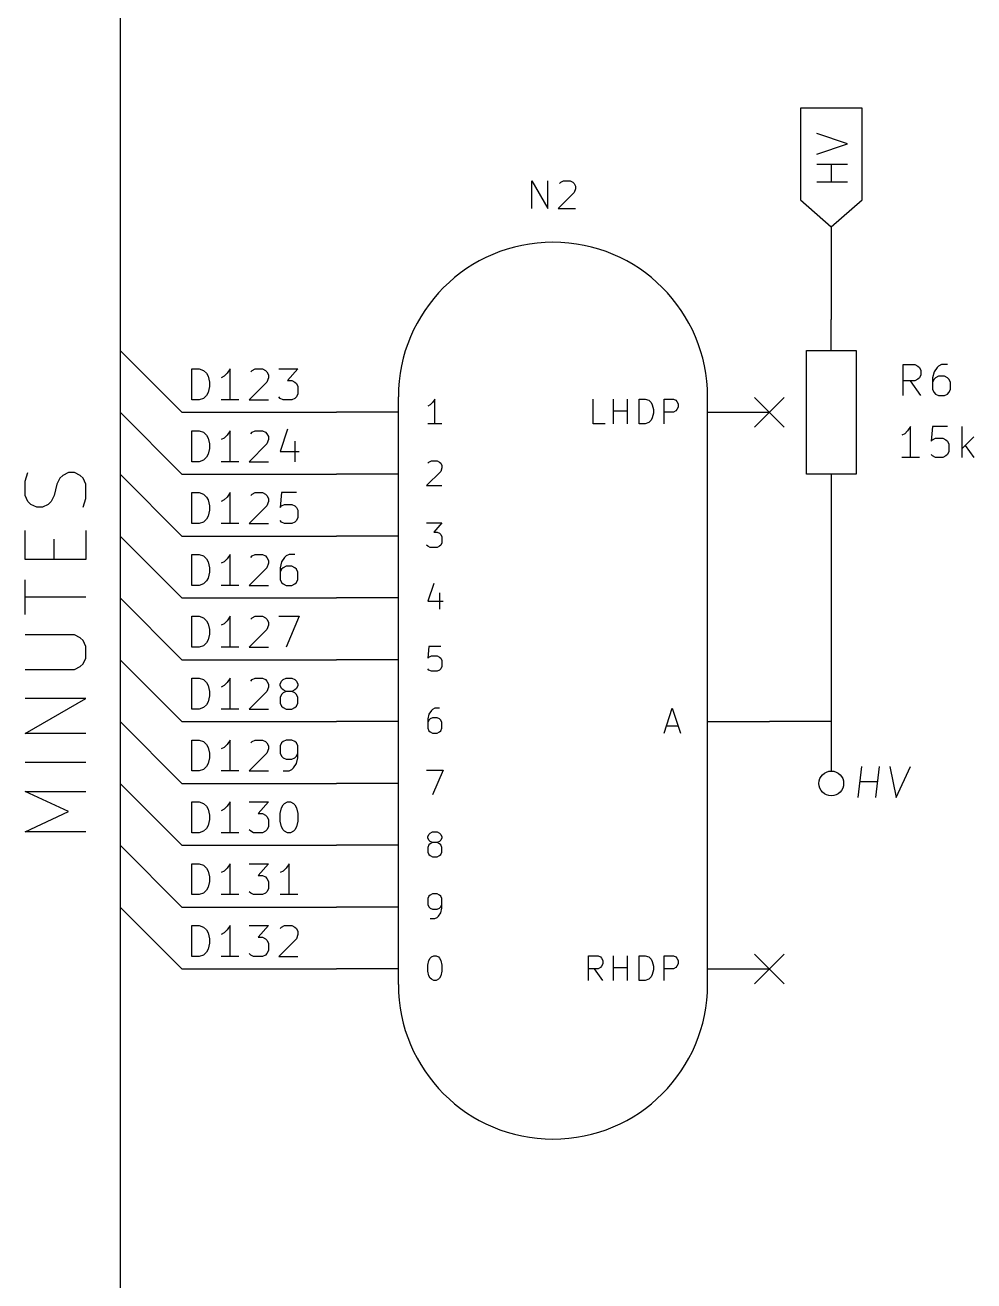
# Model space of a CAD drawing. Extents: x 0.4 to 11.3, y -7.9 to -0.4.
# Drawn here: x 6.946 to 8.481, y -4.454 to -2.424 of the extents above; entities that cross this region are included whole.
import ezdxf

# ---------------------------------------------------------------- set-up
doc = ezdxf.new("R2010")
doc.units = 0
doc.header["$MEASUREMENT"] = 0
for name, color, linetype in [('BLUE2', 5, 'CONTINUOUS'), ('BLUE3', 171, 'CONTINUOUS'), ('CYAN2', 4, 'CONTINUOUS'), ('GRAY1', 251, 'CONTINUOUS'), ('GREEN3', 91, 'CONTINUOUS'), ('RED2', 1, 'CONTINUOUS')]:
    doc.layers.add(name, color=color, linetype=linetype)

msp = doc.modelspace()

# ---------------------------------------------------------------- linework, layer by layer
at = {"layer": 'BLUE2', "linetype": 'CONTINUOUS'}
for p, q in [((7.1, -2), (7.1, -2.95)), ((7.1, -2.95), (7.1, -3.05)), ((8.126, -3.026), (8.174, -3.074)), ((8.174, -3.026), (8.126, -3.074)), ((7.1, -3.05), (7.1, -3.15)), ((7.1, -3.15), (7.1, -3.25)), ((7.1, -3.25), (7.1, -3.35)), ((7.1, -3.35), (7.1, -3.45)), ((7.1, -3.45), (7.1, -3.55)), ((7.1, -3.55), (7.1, -3.65)), ((7.1, -3.65), (7.1, -3.75)), ((7.1, -3.75), (7.1, -3.85)), ((7.1, -3.85), (7.1, -4.9)), ((8.126, -3.926), (8.174, -3.974)), ((8.174, -3.926), (8.126, -3.974))]:
    msp.add_line(p, q, dxfattribs=at)
at = {"layer": 'BLUE3', "linetype": 'CONTINUOUS'}
for p, q in [((6.9465, -3.1613), (6.9511, -3.1472)), ((6.9465, -3.1847), (6.9465, -3.1613)), ((6.998, -3.166), (6.9933, -3.1847)), ((7.0027, -3.1566), (6.998, -3.166)), ((7.0074, -3.1519), (7.0027, -3.1566)), ((7.0168, -3.1472), (7.0074, -3.1519)), ((7.0261, -3.1472), (7.0168, -3.1472)), ((7.0355, -3.1519), (7.0261, -3.1472)), ((7.0402, -3.1566), (7.0355, -3.1519)), ((7.0449, -3.166), (7.0402, -3.1566)), ((7.0449, -3.1894), (7.0449, -3.166)), ((6.9511, -3.1941), (6.9465, -3.1847)), ((6.9933, -3.1847), (6.9886, -3.1941)), ((6.9558, -3.1988), (6.9511, -3.1941)), ((6.9652, -3.2035), (6.9558, -3.1988)), ((6.9746, -3.2035), (6.9652, -3.2035)), ((6.984, -3.1988), (6.9746, -3.2035)), ((6.9886, -3.1941), (6.984, -3.1988)), ((7.0402, -3.2035), (7.0449, -3.1894)), ((6.9465, -3.2878), (6.9465, -3.241)), ((7.0449, -3.241), (7.0449, -3.2878)), ((6.9933, -3.2878), (6.9933, -3.255)), ((7.0449, -3.2878), (6.9465, -3.2878)), ((6.9465, -3.3769), (6.9465, -3.3206)), ((7.0449, -3.3488), (6.9465, -3.3488)), ((7.0261, -3.4097), (6.9465, -3.4097)), ((7.0355, -3.4144), (7.0261, -3.4097)), ((7.0402, -3.4191), (7.0355, -3.4144)), ((7.0449, -3.4284), (7.0402, -3.4191)), ((7.0449, -3.4472), (7.0449, -3.4284)), ((7.0402, -3.4566), (7.0449, -3.4472)), ((6.9465, -3.4659), (7.0261, -3.4659)), ((7.0261, -3.4659), (7.0355, -3.4612)), ((7.0355, -3.4612), (7.0402, -3.4566)), ((6.9465, -3.569), (7.0449, -3.5128)), ((7.0449, -3.5128), (6.9465, -3.5128)), ((7.0449, -3.569), (6.9465, -3.569)), ((7.0449, -3.6159), (6.9465, -3.6159)), ((7.0168, -3.6956), (6.9465, -3.6628)), ((6.9465, -3.6628), (7.0449, -3.6628)), ((6.9465, -3.7284), (7.0168, -3.6956)), ((7.0449, -3.7284), (6.9465, -3.7284))]:
    msp.add_line(p, q, dxfattribs=at)
at = {"layer": 'CYAN2', "linetype": 'CONTINUOUS'}
for p, q in [((7.7657, -2.7205), (7.7657, -2.6755)), ((7.7657, -2.6755), (7.7914, -2.7205)), ((7.7914, -2.7205), (7.7914, -2.6755)), ((7.8107, -2.6798), (7.8129, -2.6777)), ((7.8129, -2.6777), (7.8171, -2.6755)), ((7.8171, -2.6755), (7.8279, -2.6755)), ((7.8279, -2.6755), (7.8321, -2.6777)), ((7.8321, -2.6777), (7.8343, -2.6798)), ((7.8343, -2.6798), (7.8364, -2.6841)), ((7.8343, -2.6948), (7.8086, -2.7205)), ((7.8364, -2.6884), (7.8343, -2.6948)), ((7.8364, -2.6841), (7.8364, -2.6884)), ((7.8086, -2.7205), (7.8364, -2.7205)), ((8.3663, -3.0228), (8.3663, -2.9728)), ((8.3663, -2.9728), (8.3853, -2.9728)), ((8.3853, -2.9728), (8.3901, -2.9752)), ((8.3901, -2.9752), (8.3925, -2.9776)), ((8.3925, -2.9776), (8.3949, -2.9823)), ((8.3949, -2.9823), (8.3949, -2.9895)), ((8.421, -2.9776), (8.4163, -2.9847)), ((8.4234, -2.9752), (8.421, -2.9776)), ((8.4282, -2.9728), (8.4234, -2.9752)), ((8.4377, -2.9728), (8.4282, -2.9728)), ((8.3853, -2.999), (8.3663, -2.999)), ((8.3949, -3.0228), (8.3782, -2.999)), ((8.3901, -2.9966), (8.3853, -2.999)), ((8.3925, -2.9942), (8.3901, -2.9966)), ((8.3949, -2.9895), (8.3925, -2.9942)), ((8.4163, -2.9847), (8.4139, -2.9942)), ((8.4139, -2.9942), (8.4139, -3.0133)), ((8.4163, -2.9966), (8.4139, -3.0014)), ((8.4187, -2.9942), (8.4163, -2.9966)), ((8.4234, -2.9918), (8.4187, -2.9942)), ((8.4329, -2.9918), (8.4234, -2.9918)), ((8.4377, -2.9942), (8.4329, -2.9918)), ((8.4401, -2.9966), (8.4377, -2.9942)), ((8.4425, -3.0014), (8.4401, -2.9966)), ((8.4425, -3.0133), (8.4425, -3.0014)), ((8.4139, -3.0133), (8.4163, -3.018)), ((8.4163, -3.018), (8.4187, -3.0204)), ((8.4187, -3.0204), (8.4234, -3.0228)), ((8.4234, -3.0228), (8.4329, -3.0228)), ((8.4329, -3.0228), (8.4377, -3.0204)), ((8.4377, -3.0204), (8.4401, -3.018)), ((8.4401, -3.018), (8.4425, -3.0133)), ((7.6014, -3.038), (7.5976, -3.0399)), ((7.6052, -3.0342), (7.6014, -3.038)), ((7.609, -3.0285), (7.6052, -3.0342)), ((7.609, -3.0685), (7.609, -3.0285)), ((7.8652, -3.0685), (7.8652, -3.0285)), ((7.8976, -3.0685), (7.8976, -3.0285)), ((7.9205, -3.0685), (7.9205, -3.0285)), ((7.9395, -3.0685), (7.9395, -3.0285)), ((7.9395, -3.0285), (7.949, -3.0285)), ((7.949, -3.0285), (7.9548, -3.0304)), ((7.9548, -3.0304), (7.9586, -3.0342)), ((7.9586, -3.0342), (7.9605, -3.038)), ((7.9605, -3.038), (7.9624, -3.0456)), ((7.9795, -3.0685), (7.9795, -3.0285)), ((7.9795, -3.0285), (7.9948, -3.0285)), ((7.9948, -3.0285), (7.9986, -3.0304)), ((7.9986, -3.0304), (8.0005, -3.0323)), ((8.0005, -3.0323), (8.0024, -3.0361)), ((8.0024, -3.0418), (8.0005, -3.0456)), ((8.0024, -3.0361), (8.0024, -3.0418)), ((7.8976, -3.0476), (7.9205, -3.0476)), ((7.9586, -3.0628), (7.9548, -3.0666)), ((7.9605, -3.059), (7.9586, -3.0628)), ((7.9624, -3.0514), (7.9605, -3.059)), ((7.9624, -3.0456), (7.9624, -3.0514)), ((7.9948, -3.0495), (7.9795, -3.0495)), ((7.9986, -3.0476), (7.9948, -3.0495)), ((8.0005, -3.0456), (7.9986, -3.0476)), ((7.6205, -3.0685), (7.5976, -3.0685)), ((7.8843, -3.0685), (7.8652, -3.0685)), ((7.949, -3.0685), (7.9395, -3.0685)), ((7.9548, -3.0666), (7.949, -3.0685)), ((8.3687, -3.0847), (8.3639, -3.0871)), ((8.3734, -3.0799), (8.3687, -3.0847)), ((8.3782, -3.0728), (8.3734, -3.0799)), ((8.3782, -3.1228), (8.3782, -3.0728)), ((8.4139, -3.0728), (8.4115, -3.0966)), ((8.4377, -3.0728), (8.4139, -3.0728)), ((8.4615, -3.1228), (8.4615, -3.0728)), ((8.4115, -3.0966), (8.4139, -3.0942)), ((8.4139, -3.0942), (8.4187, -3.0918)), ((8.4187, -3.0918), (8.4306, -3.0918)), ((8.4306, -3.0918), (8.4353, -3.0942)), ((8.4353, -3.0942), (8.4377, -3.0966)), ((8.4377, -3.0966), (8.4401, -3.1014)), ((8.4401, -3.1014), (8.4401, -3.1133)), ((8.4806, -3.0895), (8.4615, -3.1085)), ((8.4663, -3.1038), (8.4806, -3.1228)), ((8.3925, -3.1228), (8.3639, -3.1228)), ((8.4139, -3.1204), (8.4115, -3.118)), ((8.4187, -3.1228), (8.4139, -3.1204)), ((8.4306, -3.1228), (8.4187, -3.1228)), ((8.4353, -3.1204), (8.4306, -3.1228)), ((8.4377, -3.118), (8.4353, -3.1204)), ((8.4401, -3.1133), (8.4377, -3.118)), ((7.6186, -3.1456), (7.5957, -3.1685)), ((7.5976, -3.1323), (7.5995, -3.1304)), ((7.5995, -3.1304), (7.6033, -3.1285)), ((7.6033, -3.1285), (7.6129, -3.1285)), ((7.6129, -3.1285), (7.6167, -3.1304)), ((7.6167, -3.1304), (7.6186, -3.1323)), ((7.6186, -3.1323), (7.6205, -3.1361)), ((7.6205, -3.1399), (7.6186, -3.1456)), ((7.6205, -3.1361), (7.6205, -3.1399)), ((7.5957, -3.1685), (7.6205, -3.1685)), ((7.5957, -3.2285), (7.6205, -3.2285)), ((7.6205, -3.2285), (7.6071, -3.2437)), ((7.6071, -3.2437), (7.6129, -3.2437)), ((7.6129, -3.2437), (7.6167, -3.2456)), ((7.6167, -3.2456), (7.6186, -3.2476)), ((7.6186, -3.2476), (7.6205, -3.2514)), ((7.5976, -3.2666), (7.5957, -3.2647)), ((7.6014, -3.2685), (7.5976, -3.2666)), ((7.6129, -3.2685), (7.6014, -3.2685)), ((7.6167, -3.2666), (7.6129, -3.2685)), ((7.6186, -3.2647), (7.6167, -3.2666)), ((7.6205, -3.2609), (7.6186, -3.2647)), ((7.6205, -3.2514), (7.6205, -3.2609)), ((7.6071, -3.3266), (7.5976, -3.3552)), ((7.6167, -3.3418), (7.6167, -3.3685)), ((7.5976, -3.3552), (7.6224, -3.3552)), ((7.5995, -3.4285), (7.5976, -3.4476)), ((7.6186, -3.4285), (7.5995, -3.4285)), ((7.5976, -3.4476), (7.5995, -3.4456)), ((7.5995, -3.4456), (7.6033, -3.4437)), ((7.6033, -3.4437), (7.6129, -3.4437)), ((7.6129, -3.4437), (7.6167, -3.4456)), ((7.6167, -3.4456), (7.6186, -3.4476)), ((7.6186, -3.4476), (7.6205, -3.4514)), ((7.6205, -3.4514), (7.6205, -3.4609)), ((7.5995, -3.4666), (7.5976, -3.4647)), ((7.6033, -3.4685), (7.5995, -3.4666)), ((7.6129, -3.4685), (7.6033, -3.4685)), ((7.6167, -3.4666), (7.6129, -3.4685)), ((7.6186, -3.4647), (7.6167, -3.4666)), ((7.6205, -3.4609), (7.6186, -3.4647)), ((7.6033, -3.5323), (7.5995, -3.538)), ((7.6052, -3.5304), (7.6033, -3.5323)), ((7.609, -3.5285), (7.6052, -3.5304)), ((7.6167, -3.5285), (7.609, -3.5285)), ((7.9795, -3.5685), (7.9929, -3.5285)), ((7.9929, -3.5285), (8.0062, -3.5685)), ((7.5995, -3.538), (7.5976, -3.5456)), ((7.5976, -3.5456), (7.5976, -3.5609)), ((7.5995, -3.5476), (7.5976, -3.5514)), ((7.6014, -3.5456), (7.5995, -3.5476)), ((7.6052, -3.5437), (7.6014, -3.5456)), ((7.6129, -3.5437), (7.6052, -3.5437)), ((7.6167, -3.5456), (7.6129, -3.5437)), ((7.6186, -3.5476), (7.6167, -3.5456)), ((7.6205, -3.5514), (7.6186, -3.5476)), ((7.6205, -3.5609), (7.6205, -3.5514)), ((7.5976, -3.5609), (7.5995, -3.5647)), ((7.5995, -3.5647), (7.6014, -3.5666)), ((7.6014, -3.5666), (7.6052, -3.5685)), ((7.6052, -3.5685), (7.6129, -3.5685)), ((7.6129, -3.5685), (7.6167, -3.5666)), ((7.6167, -3.5666), (7.6186, -3.5647)), ((7.6186, -3.5647), (7.6205, -3.5609)), ((7.9833, -3.5571), (8.0024, -3.5571)), ((7.5957, -3.6285), (7.6224, -3.6285)), ((7.6224, -3.6285), (7.6052, -3.6685)), ((7.5976, -3.7361), (7.5995, -3.7323)), ((7.5995, -3.7323), (7.6014, -3.7304)), ((7.6014, -3.7304), (7.6052, -3.7285)), ((7.6052, -3.7285), (7.6129, -3.7285)), ((7.6129, -3.7285), (7.6167, -3.7304)), ((7.6167, -3.7304), (7.6186, -3.7323)), ((7.6186, -3.7323), (7.6205, -3.7361)), ((7.5976, -3.738), (7.5976, -3.7361)), ((7.5995, -3.7418), (7.5976, -3.738)), ((7.5995, -3.7495), (7.5976, -3.7533)), ((7.5976, -3.7533), (7.5976, -3.7609)), ((7.6014, -3.7437), (7.5995, -3.7418)), ((7.6014, -3.7476), (7.5995, -3.7495)), ((7.6052, -3.7456), (7.6014, -3.7437)), ((7.6052, -3.7456), (7.6014, -3.7476)), ((7.6129, -3.7456), (7.6052, -3.7456)), ((7.6167, -3.7437), (7.6129, -3.7456)), ((7.6167, -3.7476), (7.6129, -3.7456)), ((7.6186, -3.7418), (7.6167, -3.7437)), ((7.6186, -3.7495), (7.6167, -3.7476)), ((7.6205, -3.738), (7.6186, -3.7418)), ((7.6205, -3.7533), (7.6186, -3.7495)), ((7.6205, -3.7361), (7.6205, -3.738)), ((7.6205, -3.7609), (7.6205, -3.7533)), ((7.5976, -3.7609), (7.5995, -3.7647)), ((7.5995, -3.7647), (7.6014, -3.7666)), ((7.6014, -3.7666), (7.6052, -3.7685)), ((7.6052, -3.7685), (7.6129, -3.7685)), ((7.6129, -3.7685), (7.6167, -3.7666)), ((7.6167, -3.7666), (7.6186, -3.7647)), ((7.6186, -3.7647), (7.6205, -3.7609)), ((7.5995, -3.8323), (7.5976, -3.8361)), ((7.5976, -3.8361), (7.5976, -3.8456)), ((7.6014, -3.8304), (7.5995, -3.8323)), ((7.6052, -3.8285), (7.6014, -3.8304)), ((7.6129, -3.8285), (7.6052, -3.8285)), ((7.6167, -3.8304), (7.6129, -3.8285)), ((7.6186, -3.8323), (7.6167, -3.8304)), ((7.6205, -3.8361), (7.6186, -3.8323)), ((7.6205, -3.8514), (7.6205, -3.8361)), ((7.5976, -3.8456), (7.5995, -3.8495)), ((7.5995, -3.8495), (7.6014, -3.8514)), ((7.6014, -3.8514), (7.6052, -3.8533)), ((7.6052, -3.8533), (7.6129, -3.8533)), ((7.6129, -3.8533), (7.6167, -3.8514)), ((7.6167, -3.8514), (7.6186, -3.8495)), ((7.6186, -3.8495), (7.6205, -3.8456)), ((7.6186, -3.859), (7.6205, -3.8514)), ((7.6014, -3.8685), (7.609, -3.8685)), ((7.609, -3.8685), (7.6129, -3.8666)), ((7.6129, -3.8666), (7.6148, -3.8647)), ((7.6148, -3.8647), (7.6186, -3.859)), ((7.5976, -3.9437), (7.5995, -3.9361)), ((7.5995, -3.9361), (7.6014, -3.9323)), ((7.6014, -3.9323), (7.6033, -3.9304)), ((7.6033, -3.9304), (7.6071, -3.9285)), ((7.6071, -3.9285), (7.6109, -3.9285)), ((7.6109, -3.9285), (7.6148, -3.9304)), ((7.6148, -3.9304), (7.6167, -3.9323)), ((7.6167, -3.9323), (7.6186, -3.9361)), ((7.6186, -3.9361), (7.6205, -3.9437)), ((7.8576, -3.9685), (7.8576, -3.9285)), ((7.8576, -3.9285), (7.8729, -3.9285)), ((7.8729, -3.9285), (7.8767, -3.9304)), ((7.8767, -3.9304), (7.8786, -3.9323)), ((7.8786, -3.9323), (7.8805, -3.9361)), ((7.8805, -3.9361), (7.8805, -3.9418)), ((7.8976, -3.9685), (7.8976, -3.9285)), ((7.9205, -3.9685), (7.9205, -3.9285)), ((7.9395, -3.9685), (7.9395, -3.9285)), ((7.9395, -3.9285), (7.949, -3.9285)), ((7.949, -3.9285), (7.9548, -3.9304)), ((7.9548, -3.9304), (7.9586, -3.9342)), ((7.9586, -3.9342), (7.9605, -3.938)), ((7.9605, -3.938), (7.9624, -3.9456)), ((7.9795, -3.9685), (7.9795, -3.9285)), ((7.9795, -3.9285), (7.9948, -3.9285)), ((7.9948, -3.9285), (7.9986, -3.9304)), ((7.9986, -3.9304), (8.0005, -3.9323)), ((8.0005, -3.9323), (8.0024, -3.9361)), ((8.0024, -3.9361), (8.0024, -3.9418)), ((7.5976, -3.9533), (7.5976, -3.9437)), ((7.5995, -3.9609), (7.5976, -3.9533)), ((7.6205, -3.9533), (7.6186, -3.9609)), ((7.6205, -3.9437), (7.6205, -3.9533)), ((7.8729, -3.9495), (7.8576, -3.9495)), ((7.8805, -3.9685), (7.8671, -3.9495)), ((7.8767, -3.9476), (7.8729, -3.9495)), ((7.8786, -3.9456), (7.8767, -3.9476)), ((7.8805, -3.9418), (7.8786, -3.9456)), ((7.8976, -3.9476), (7.9205, -3.9476)), ((7.9605, -3.959), (7.9586, -3.9628)), ((7.9624, -3.9514), (7.9605, -3.959)), ((7.9624, -3.9456), (7.9624, -3.9514)), ((7.9948, -3.9495), (7.9795, -3.9495)), ((7.9986, -3.9476), (7.9948, -3.9495)), ((8.0005, -3.9456), (7.9986, -3.9476)), ((8.0024, -3.9418), (8.0005, -3.9456)), ((7.6014, -3.9647), (7.5995, -3.9609)), ((7.6033, -3.9666), (7.6014, -3.9647)), ((7.6071, -3.9685), (7.6033, -3.9666)), ((7.6109, -3.9685), (7.6071, -3.9685)), ((7.6148, -3.9666), (7.6109, -3.9685)), ((7.6167, -3.9647), (7.6148, -3.9666)), ((7.6186, -3.9609), (7.6167, -3.9647)), ((7.949, -3.9685), (7.9395, -3.9685)), ((7.9548, -3.9666), (7.949, -3.9685)), ((7.9586, -3.9628), (7.9548, -3.9666))]:
    msp.add_line(p, q, dxfattribs=at)
at = {"layer": 'GRAY1', "linetype": 'CONTINUOUS'}
for p, q in [((7.216, -3.0298), (7.216, -2.9798)), ((7.216, -2.9798), (7.2279, -2.9798)), ((7.2279, -2.9798), (7.2351, -2.9822)), ((7.2351, -2.9822), (7.2398, -2.9869)), ((7.2779, -2.9798), (7.2732, -2.9869)), ((7.2779, -3.0298), (7.2779, -2.9798)), ((7.3113, -2.9846), (7.3136, -2.9822)), ((7.3136, -2.9822), (7.3184, -2.9798)), ((7.3184, -2.9798), (7.3303, -2.9798)), ((7.3303, -2.9798), (7.3351, -2.9822)), ((7.3351, -2.9822), (7.3374, -2.9846)), ((7.3565, -2.9798), (7.3874, -2.9798)), ((7.3874, -2.9798), (7.3708, -2.9988)), ((7.2398, -2.9869), (7.2422, -2.9917)), ((7.2422, -2.9917), (7.2446, -3.0012)), ((7.2446, -3.0012), (7.2446, -3.0084)), ((7.2684, -2.9917), (7.2636, -2.9941)), ((7.2732, -2.9869), (7.2684, -2.9917)), ((7.3374, -3.0012), (7.3089, -3.0298)), ((7.3374, -2.9846), (7.3398, -2.9893)), ((7.3398, -2.9941), (7.3374, -3.0012)), ((7.3398, -2.9893), (7.3398, -2.9941)), ((7.3708, -2.9988), (7.3779, -2.9988)), ((7.3779, -2.9988), (7.3827, -3.0012)), ((7.3827, -3.0012), (7.3851, -3.0036)), ((7.3851, -3.0036), (7.3874, -3.0084)), ((7.2398, -3.0227), (7.2351, -3.0274)), ((7.2422, -3.0179), (7.2398, -3.0227)), ((7.2446, -3.0084), (7.2422, -3.0179)), ((7.3589, -3.0274), (7.3565, -3.025)), ((7.3851, -3.025), (7.3827, -3.0274)), ((7.3874, -3.0203), (7.3851, -3.025)), ((7.3874, -3.0084), (7.3874, -3.0203)), ((7.2279, -3.0298), (7.216, -3.0298)), ((7.2351, -3.0274), (7.2279, -3.0298)), ((7.2922, -3.0298), (7.2636, -3.0298)), ((7.3089, -3.0298), (7.3398, -3.0298)), ((7.3636, -3.0298), (7.3589, -3.0274)), ((7.3779, -3.0298), (7.3636, -3.0298)), ((7.3827, -3.0274), (7.3779, -3.0298)), ((7.216, -3.1298), (7.216, -3.0798)), ((7.216, -3.0798), (7.2279, -3.0798)), ((7.2279, -3.0798), (7.2351, -3.0822)), ((7.2351, -3.0822), (7.2398, -3.0869)), ((7.2779, -3.0798), (7.2732, -3.0869)), ((7.2779, -3.1298), (7.2779, -3.0798)), ((7.3113, -3.0846), (7.3136, -3.0822)), ((7.3136, -3.0822), (7.3184, -3.0798)), ((7.3184, -3.0798), (7.3303, -3.0798)), ((7.3303, -3.0798), (7.3351, -3.0822)), ((7.3351, -3.0822), (7.3374, -3.0846)), ((7.3374, -3.0846), (7.3398, -3.0893)), ((7.3708, -3.0774), (7.3589, -3.1131)), ((7.2398, -3.0869), (7.2422, -3.0917)), ((7.2422, -3.0917), (7.2446, -3.1012)), ((7.2446, -3.1012), (7.2446, -3.1084)), ((7.2684, -3.0917), (7.2636, -3.0941)), ((7.2732, -3.0869), (7.2684, -3.0917)), ((7.3374, -3.1012), (7.3089, -3.1298)), ((7.3398, -3.0941), (7.3374, -3.1012)), ((7.3398, -3.0893), (7.3398, -3.0941)), ((7.3827, -3.0965), (7.3827, -3.1298)), ((7.2398, -3.1227), (7.2351, -3.1274)), ((7.2422, -3.1179), (7.2398, -3.1227)), ((7.2446, -3.1084), (7.2422, -3.1179)), ((7.3589, -3.1131), (7.3898, -3.1131)), ((7.2279, -3.1298), (7.216, -3.1298)), ((7.2351, -3.1274), (7.2279, -3.1298)), ((7.2922, -3.1298), (7.2636, -3.1298)), ((7.3089, -3.1298), (7.3398, -3.1298)), ((7.216, -3.2298), (7.216, -3.1798)), ((7.216, -3.1798), (7.2279, -3.1798)), ((7.2279, -3.1798), (7.2351, -3.1822)), ((7.2351, -3.1822), (7.2398, -3.1869)), ((7.2398, -3.1869), (7.2422, -3.1917)), ((7.2732, -3.1869), (7.2684, -3.1917)), ((7.2779, -3.1798), (7.2732, -3.1869)), ((7.2779, -3.2298), (7.2779, -3.1798)), ((7.3113, -3.1846), (7.3136, -3.1822)), ((7.3136, -3.1822), (7.3184, -3.1798)), ((7.3184, -3.1798), (7.3303, -3.1798)), ((7.3303, -3.1798), (7.3351, -3.1822)), ((7.3351, -3.1822), (7.3374, -3.1846)), ((7.3374, -3.1846), (7.3398, -3.1893)), ((7.3612, -3.1798), (7.3589, -3.2036)), ((7.3851, -3.1798), (7.3612, -3.1798)), ((7.2422, -3.1917), (7.2446, -3.2012)), ((7.2446, -3.2012), (7.2446, -3.2084)), ((7.2684, -3.1917), (7.2636, -3.1941)), ((7.3374, -3.2012), (7.3089, -3.2298)), ((7.3398, -3.1941), (7.3374, -3.2012)), ((7.3398, -3.1893), (7.3398, -3.1941)), ((7.3589, -3.2036), (7.3612, -3.2012)), ((7.3612, -3.2012), (7.366, -3.1988)), ((7.366, -3.1988), (7.3779, -3.1988)), ((7.3779, -3.1988), (7.3827, -3.2012)), ((7.3827, -3.2012), (7.3851, -3.2036)), ((7.3851, -3.2036), (7.3874, -3.2084)), ((7.2351, -3.2274), (7.2279, -3.2298)), ((7.2398, -3.2227), (7.2351, -3.2274)), ((7.2422, -3.2179), (7.2398, -3.2227)), ((7.2446, -3.2084), (7.2422, -3.2179)), ((7.3612, -3.2274), (7.3589, -3.225)), ((7.366, -3.2298), (7.3612, -3.2274)), ((7.3827, -3.2274), (7.3779, -3.2298)), ((7.3851, -3.225), (7.3827, -3.2274)), ((7.3874, -3.2203), (7.3851, -3.225)), ((7.3874, -3.2084), (7.3874, -3.2203)), ((7.2279, -3.2298), (7.216, -3.2298)), ((7.2922, -3.2298), (7.2636, -3.2298)), ((7.3089, -3.2298), (7.3398, -3.2298)), ((7.3779, -3.2298), (7.366, -3.2298)), ((7.216, -3.3298), (7.216, -3.2798)), ((7.216, -3.2798), (7.2279, -3.2798)), ((7.2279, -3.2798), (7.2351, -3.2822)), ((7.2351, -3.2822), (7.2398, -3.2869)), ((7.2398, -3.2869), (7.2422, -3.2917)), ((7.2732, -3.2869), (7.2684, -3.2917)), ((7.2779, -3.2798), (7.2732, -3.2869)), ((7.2779, -3.3298), (7.2779, -3.2798)), ((7.3113, -3.2846), (7.3136, -3.2822)), ((7.3136, -3.2822), (7.3184, -3.2798)), ((7.3184, -3.2798), (7.3303, -3.2798)), ((7.3303, -3.2798), (7.3351, -3.2822)), ((7.3351, -3.2822), (7.3374, -3.2846)), ((7.3374, -3.2846), (7.3398, -3.2893)), ((7.366, -3.2846), (7.3612, -3.2917)), ((7.3684, -3.2822), (7.366, -3.2846)), ((7.3732, -3.2798), (7.3684, -3.2822)), ((7.3827, -3.2798), (7.3732, -3.2798)), ((7.2422, -3.2917), (7.2446, -3.3012)), ((7.2446, -3.3084), (7.2422, -3.3179)), ((7.2446, -3.3012), (7.2446, -3.3084)), ((7.2684, -3.2917), (7.2636, -3.2941)), ((7.3374, -3.3012), (7.3089, -3.3298)), ((7.3398, -3.2941), (7.3374, -3.3012)), ((7.3398, -3.2893), (7.3398, -3.2941)), ((7.3612, -3.2917), (7.3589, -3.3012)), ((7.3589, -3.3012), (7.3589, -3.3203)), ((7.3612, -3.3036), (7.3589, -3.3084)), ((7.3636, -3.3012), (7.3612, -3.3036)), ((7.3684, -3.2988), (7.3636, -3.3012)), ((7.3779, -3.2988), (7.3684, -3.2988)), ((7.3827, -3.3012), (7.3779, -3.2988)), ((7.3851, -3.3036), (7.3827, -3.3012)), ((7.3874, -3.3084), (7.3851, -3.3036)), ((7.3874, -3.3203), (7.3874, -3.3084)), ((7.2351, -3.3274), (7.2279, -3.3298)), ((7.2398, -3.3227), (7.2351, -3.3274)), ((7.2422, -3.3179), (7.2398, -3.3227)), ((7.3589, -3.3203), (7.3612, -3.325)), ((7.3612, -3.325), (7.3636, -3.3274)), ((7.3636, -3.3274), (7.3684, -3.3298)), ((7.3779, -3.3298), (7.3827, -3.3274)), ((7.3827, -3.3274), (7.3851, -3.325)), ((7.3851, -3.325), (7.3874, -3.3203)), ((7.2279, -3.3298), (7.216, -3.3298)), ((7.2922, -3.3298), (7.2636, -3.3298)), ((7.3089, -3.3298), (7.3398, -3.3298)), ((7.3684, -3.3298), (7.3779, -3.3298)), ((7.216, -3.4298), (7.216, -3.3798)), ((7.216, -3.3798), (7.2279, -3.3798)), ((7.2279, -3.3798), (7.2351, -3.3822)), ((7.2351, -3.3822), (7.2398, -3.3869)), ((7.2398, -3.3869), (7.2422, -3.3917)), ((7.2732, -3.3869), (7.2684, -3.3917)), ((7.2779, -3.3798), (7.2732, -3.3869)), ((7.2779, -3.4298), (7.2779, -3.3798)), ((7.3113, -3.3846), (7.3136, -3.3822)), ((7.3136, -3.3822), (7.3184, -3.3798)), ((7.3184, -3.3798), (7.3303, -3.3798)), ((7.3303, -3.3798), (7.3351, -3.3822)), ((7.3351, -3.3822), (7.3374, -3.3846)), ((7.3374, -3.3846), (7.3398, -3.3893)), ((7.3398, -3.3893), (7.3398, -3.3941)), ((7.3565, -3.3798), (7.3898, -3.3798)), ((7.3898, -3.3798), (7.3684, -3.4298)), ((7.2422, -3.3917), (7.2446, -3.4012)), ((7.2446, -3.4084), (7.2422, -3.4179)), ((7.2446, -3.4012), (7.2446, -3.4084)), ((7.2684, -3.3917), (7.2636, -3.3941)), ((7.3374, -3.4012), (7.3089, -3.4298)), ((7.3398, -3.3941), (7.3374, -3.4012)), ((7.2279, -3.4298), (7.216, -3.4298)), ((7.2351, -3.4274), (7.2279, -3.4298)), ((7.2398, -3.4227), (7.2351, -3.4274)), ((7.2422, -3.4179), (7.2398, -3.4227)), ((7.2922, -3.4298), (7.2636, -3.4298)), ((7.3089, -3.4298), (7.3398, -3.4298)), ((7.216, -3.5298), (7.216, -3.4798)), ((7.216, -3.4798), (7.2279, -3.4798)), ((7.2279, -3.4798), (7.2351, -3.4822)), ((7.2351, -3.4822), (7.2398, -3.4869)), ((7.2398, -3.4869), (7.2422, -3.4917)), ((7.2422, -3.4917), (7.2446, -3.5012)), ((7.2684, -3.4917), (7.2636, -3.4941)), ((7.2732, -3.4869), (7.2684, -3.4917)), ((7.2779, -3.4798), (7.2732, -3.4869)), ((7.2779, -3.5298), (7.2779, -3.4798)), ((7.3113, -3.4846), (7.3136, -3.4822)), ((7.3136, -3.4822), (7.3184, -3.4798)), ((7.3184, -3.4798), (7.3303, -3.4798)), ((7.3303, -3.4798), (7.3351, -3.4822)), ((7.3351, -3.4822), (7.3374, -3.4846)), ((7.3374, -3.4846), (7.3398, -3.4893)), ((7.3398, -3.4893), (7.3398, -3.4941)), ((7.3589, -3.4893), (7.3612, -3.4846)), ((7.3589, -3.4917), (7.3589, -3.4893)), ((7.3612, -3.4965), (7.3589, -3.4917)), ((7.3612, -3.4846), (7.3636, -3.4822)), ((7.3636, -3.4822), (7.3684, -3.4798)), ((7.3684, -3.4798), (7.3779, -3.4798)), ((7.3779, -3.4798), (7.3827, -3.4822)), ((7.3827, -3.4822), (7.3851, -3.4846)), ((7.3851, -3.4846), (7.3874, -3.4893)), ((7.3874, -3.4917), (7.3851, -3.4965)), ((7.3874, -3.4893), (7.3874, -3.4917)), ((7.2446, -3.5084), (7.2422, -3.5179)), ((7.2446, -3.5012), (7.2446, -3.5084)), ((7.3374, -3.5012), (7.3089, -3.5298)), ((7.3398, -3.4941), (7.3374, -3.5012)), ((7.3612, -3.506), (7.3589, -3.5108)), ((7.3589, -3.5108), (7.3589, -3.5203)), ((7.3636, -3.4988), (7.3612, -3.4965)), ((7.3636, -3.5036), (7.3612, -3.506)), ((7.3684, -3.5012), (7.3636, -3.4988)), ((7.3684, -3.5012), (7.3636, -3.5036)), ((7.3779, -3.5012), (7.3684, -3.5012)), ((7.3827, -3.4988), (7.3779, -3.5012)), ((7.3827, -3.5036), (7.3779, -3.5012)), ((7.3851, -3.4965), (7.3827, -3.4988)), ((7.3851, -3.506), (7.3827, -3.5036)), ((7.3874, -3.5108), (7.3851, -3.506)), ((7.3874, -3.5203), (7.3874, -3.5108)), ((7.2279, -3.5298), (7.216, -3.5298)), ((7.2351, -3.5274), (7.2279, -3.5298)), ((7.2398, -3.5227), (7.2351, -3.5274)), ((7.2422, -3.5179), (7.2398, -3.5227)), ((7.2922, -3.5298), (7.2636, -3.5298)), ((7.3089, -3.5298), (7.3398, -3.5298)), ((7.3589, -3.5203), (7.3612, -3.525)), ((7.3612, -3.525), (7.3636, -3.5274)), ((7.3636, -3.5274), (7.3684, -3.5298)), ((7.3684, -3.5298), (7.3779, -3.5298)), ((7.3779, -3.5298), (7.3827, -3.5274)), ((7.3827, -3.5274), (7.3851, -3.525)), ((7.3851, -3.525), (7.3874, -3.5203)), ((8.25, -3.55), (8.25, -3.63)), ((7.216, -3.6298), (7.216, -3.5798)), ((7.216, -3.5798), (7.2279, -3.5798)), ((7.2279, -3.5798), (7.2351, -3.5822)), ((7.2351, -3.5822), (7.2398, -3.5869)), ((7.2398, -3.5869), (7.2422, -3.5917)), ((7.2422, -3.5917), (7.2446, -3.6012)), ((7.2684, -3.5917), (7.2636, -3.5941)), ((7.2732, -3.5869), (7.2684, -3.5917)), ((7.2779, -3.5798), (7.2732, -3.5869)), ((7.2779, -3.6298), (7.2779, -3.5798)), ((7.3113, -3.5846), (7.3136, -3.5822)), ((7.3136, -3.5822), (7.3184, -3.5798)), ((7.3184, -3.5798), (7.3303, -3.5798)), ((7.3303, -3.5798), (7.3351, -3.5822)), ((7.3351, -3.5822), (7.3374, -3.5846)), ((7.3374, -3.5846), (7.3398, -3.5893)), ((7.3398, -3.5893), (7.3398, -3.5941)), ((7.3612, -3.5846), (7.3589, -3.5893)), ((7.3589, -3.5893), (7.3589, -3.6012)), ((7.3636, -3.5822), (7.3612, -3.5846)), ((7.3684, -3.5798), (7.3636, -3.5822)), ((7.3779, -3.5798), (7.3684, -3.5798)), ((7.3827, -3.5822), (7.3779, -3.5798)), ((7.3851, -3.5846), (7.3827, -3.5822)), ((7.3874, -3.5893), (7.3851, -3.5846)), ((7.3874, -3.6084), (7.3874, -3.5893)), ((7.2446, -3.6084), (7.2422, -3.6179)), ((7.2446, -3.6012), (7.2446, -3.6084)), ((7.3374, -3.6012), (7.3089, -3.6298)), ((7.3398, -3.5941), (7.3374, -3.6012)), ((7.3589, -3.6012), (7.3612, -3.606)), ((7.3612, -3.606), (7.3636, -3.6084)), ((7.3636, -3.6084), (7.3684, -3.6108)), ((7.3684, -3.6108), (7.3779, -3.6108)), ((7.3779, -3.6108), (7.3827, -3.6084)), ((7.3827, -3.6084), (7.3851, -3.606)), ((7.3851, -3.606), (7.3874, -3.6012)), ((7.3851, -3.6179), (7.3874, -3.6084)), ((7.2279, -3.6298), (7.216, -3.6298)), ((7.2351, -3.6274), (7.2279, -3.6298)), ((7.2398, -3.6227), (7.2351, -3.6274)), ((7.2422, -3.6179), (7.2398, -3.6227)), ((7.2922, -3.6298), (7.2636, -3.6298)), ((7.3089, -3.6298), (7.3398, -3.6298)), ((7.3636, -3.6298), (7.3732, -3.6298)), ((7.3732, -3.6298), (7.3779, -3.6274)), ((7.3779, -3.6274), (7.3803, -3.625)), ((7.3803, -3.625), (7.3851, -3.6179)), ((8.2932, -3.6728), (8.2995, -3.6228)), ((8.3218, -3.6728), (8.328, -3.6228)), ((8.3447, -3.6228), (8.3551, -3.6728)), ((8.3551, -3.6728), (8.378, -3.6228)), ((8.2965, -3.6466), (8.3251, -3.6466)), ((7.216, -3.7298), (7.216, -3.6798)), ((7.216, -3.6798), (7.2279, -3.6798)), ((7.2279, -3.6798), (7.2351, -3.6822)), ((7.2351, -3.6822), (7.2398, -3.6869)), ((7.2398, -3.6869), (7.2422, -3.6917)), ((7.2422, -3.6917), (7.2446, -3.7012)), ((7.2684, -3.6917), (7.2636, -3.6941)), ((7.2732, -3.6869), (7.2684, -3.6917)), ((7.2779, -3.6798), (7.2732, -3.6869)), ((7.2779, -3.7298), (7.2779, -3.6798)), ((7.3089, -3.6798), (7.3398, -3.6798)), ((7.3398, -3.6798), (7.3232, -3.6988)), ((7.3589, -3.6988), (7.3612, -3.6893)), ((7.3612, -3.6893), (7.3636, -3.6846)), ((7.3636, -3.6846), (7.366, -3.6822)), ((7.366, -3.6822), (7.3708, -3.6798)), ((7.3708, -3.6798), (7.3755, -3.6798)), ((7.3755, -3.6798), (7.3803, -3.6822)), ((7.3803, -3.6822), (7.3827, -3.6846)), ((7.3827, -3.6846), (7.3851, -3.6893)), ((7.3851, -3.6893), (7.3874, -3.6988)), ((7.2446, -3.7084), (7.2422, -3.7179)), ((7.2446, -3.7012), (7.2446, -3.7084)), ((7.3232, -3.6988), (7.3303, -3.6988)), ((7.3303, -3.6988), (7.3351, -3.7012)), ((7.3351, -3.7012), (7.3374, -3.7036)), ((7.3374, -3.7036), (7.3398, -3.7084)), ((7.3398, -3.7084), (7.3398, -3.7203)), ((7.3589, -3.7108), (7.3589, -3.6988)), ((7.3612, -3.7203), (7.3589, -3.7108)), ((7.3874, -3.7108), (7.3851, -3.7203)), ((7.3874, -3.6988), (7.3874, -3.7108)), ((7.2279, -3.7298), (7.216, -3.7298)), ((7.2351, -3.7274), (7.2279, -3.7298)), ((7.2398, -3.7227), (7.2351, -3.7274)), ((7.2422, -3.7179), (7.2398, -3.7227)), ((7.2922, -3.7298), (7.2636, -3.7298)), ((7.3113, -3.7274), (7.3089, -3.725)), ((7.316, -3.7298), (7.3113, -3.7274)), ((7.3303, -3.7298), (7.316, -3.7298)), ((7.3351, -3.7274), (7.3303, -3.7298)), ((7.3374, -3.725), (7.3351, -3.7274)), ((7.3398, -3.7203), (7.3374, -3.725)), ((7.3636, -3.725), (7.3612, -3.7203)), ((7.366, -3.7274), (7.3636, -3.725)), ((7.3708, -3.7298), (7.366, -3.7274)), ((7.3755, -3.7298), (7.3708, -3.7298)), ((7.3803, -3.7274), (7.3755, -3.7298)), ((7.3827, -3.725), (7.3803, -3.7274)), ((7.3851, -3.7203), (7.3827, -3.725)), ((7.216, -3.8298), (7.216, -3.7798)), ((7.216, -3.7798), (7.2279, -3.7798)), ((7.2279, -3.7798), (7.2351, -3.7822)), ((7.2351, -3.7822), (7.2398, -3.7869)), ((7.2398, -3.7869), (7.2422, -3.7917)), ((7.2422, -3.7917), (7.2446, -3.8012)), ((7.2684, -3.7917), (7.2636, -3.7941)), ((7.2732, -3.7869), (7.2684, -3.7917)), ((7.2779, -3.7798), (7.2732, -3.7869)), ((7.2779, -3.8298), (7.2779, -3.7798)), ((7.3089, -3.7798), (7.3398, -3.7798)), ((7.3398, -3.7798), (7.3232, -3.7988)), ((7.3636, -3.7917), (7.3589, -3.7941)), ((7.3684, -3.7869), (7.3636, -3.7917)), ((7.3732, -3.7798), (7.3684, -3.7869)), ((7.3732, -3.8298), (7.3732, -3.7798)), ((7.2446, -3.8084), (7.2422, -3.8179)), ((7.2446, -3.8012), (7.2446, -3.8084)), ((7.3232, -3.7988), (7.3303, -3.7988)), ((7.3303, -3.7988), (7.3351, -3.8012)), ((7.3351, -3.8012), (7.3374, -3.8036)), ((7.3374, -3.8036), (7.3398, -3.8084)), ((7.3398, -3.8084), (7.3398, -3.8203)), ((7.2279, -3.8298), (7.216, -3.8298)), ((7.2351, -3.8274), (7.2279, -3.8298)), ((7.2398, -3.8227), (7.2351, -3.8274)), ((7.2422, -3.8179), (7.2398, -3.8227)), ((7.2922, -3.8298), (7.2636, -3.8298)), ((7.3113, -3.8274), (7.3089, -3.825)), ((7.316, -3.8298), (7.3113, -3.8274)), ((7.3303, -3.8298), (7.316, -3.8298)), ((7.3351, -3.8274), (7.3303, -3.8298)), ((7.3374, -3.825), (7.3351, -3.8274)), ((7.3398, -3.8203), (7.3374, -3.825)), ((7.3874, -3.8298), (7.3589, -3.8298)), ((7.216, -3.9298), (7.216, -3.8798)), ((7.216, -3.8798), (7.2279, -3.8798)), ((7.2279, -3.8798), (7.2351, -3.8822)), ((7.2351, -3.8822), (7.2398, -3.8869)), ((7.2398, -3.8869), (7.2422, -3.8917)), ((7.2422, -3.8917), (7.2446, -3.9012)), ((7.2684, -3.8917), (7.2636, -3.8941)), ((7.2732, -3.8869), (7.2684, -3.8917)), ((7.2779, -3.8798), (7.2732, -3.8869)), ((7.2779, -3.9298), (7.2779, -3.8798)), ((7.3089, -3.8798), (7.3398, -3.8798)), ((7.3398, -3.8798), (7.3232, -3.8988)), ((7.3589, -3.8846), (7.3612, -3.8822)), ((7.3612, -3.8822), (7.366, -3.8798)), ((7.366, -3.8798), (7.3779, -3.8798)), ((7.3779, -3.8798), (7.3827, -3.8822)), ((7.3827, -3.8822), (7.3851, -3.8846)), ((7.3851, -3.8846), (7.3874, -3.8893)), ((7.3874, -3.8941), (7.3851, -3.9012)), ((7.3874, -3.8893), (7.3874, -3.8941)), ((7.2422, -3.9179), (7.2398, -3.9227)), ((7.2446, -3.9084), (7.2422, -3.9179)), ((7.2446, -3.9012), (7.2446, -3.9084)), ((7.3232, -3.8988), (7.3303, -3.8988)), ((7.3303, -3.8988), (7.3351, -3.9012)), ((7.3351, -3.9012), (7.3374, -3.9036)), ((7.3374, -3.9036), (7.3398, -3.9084)), ((7.3398, -3.9084), (7.3398, -3.9203)), ((7.3851, -3.9012), (7.3565, -3.9298)), ((7.2279, -3.9298), (7.216, -3.9298)), ((7.2351, -3.9274), (7.2279, -3.9298)), ((7.2398, -3.9227), (7.2351, -3.9274)), ((7.2922, -3.9298), (7.2636, -3.9298)), ((7.3113, -3.9274), (7.3089, -3.925)), ((7.316, -3.9298), (7.3113, -3.9274)), ((7.3303, -3.9298), (7.316, -3.9298)), ((7.3351, -3.9274), (7.3303, -3.9298)), ((7.3374, -3.925), (7.3351, -3.9274)), ((7.3398, -3.9203), (7.3374, -3.925)), ((7.3565, -3.9298), (7.3874, -3.9298))]:
    msp.add_line(p, q, dxfattribs=at)
at = {"layer": 'GRAY1'}
msp.add_circle((8.25, -3.65), 0.02, dxfattribs=at)
at = {"layer": 'GREEN3', "linetype": 'CONTINUOUS'}
for p, q in [((8.25, -2.75), (8.25, -2.9)), ((7.1, -2.95), (7.2, -3.05)), ((7.1, -3.05), (7.2, -3.15)), ((7.2, -3.05), (7.45, -3.05)), ((7.1, -3.15), (7.2, -3.25)), ((7.2, -3.15), (7.45, -3.15)), ((8.25, -3.2), (8.25, -3.55)), ((7.1, -3.25), (7.2, -3.35)), ((7.2, -3.25), (7.45, -3.25)), ((7.1, -3.35), (7.2, -3.45)), ((7.2, -3.35), (7.45, -3.35)), ((7.1, -3.45), (7.2, -3.55)), ((7.2, -3.45), (7.45, -3.45)), ((7.1, -3.55), (7.2, -3.65)), ((7.2, -3.55), (7.45, -3.55)), ((8.25, -3.55), (8.15, -3.55)), ((7.1, -3.65), (7.2, -3.75)), ((7.2, -3.65), (7.45, -3.65)), ((7.1, -3.75), (7.2, -3.85)), ((7.2, -3.75), (7.45, -3.75)), ((7.1, -3.85), (7.2, -3.95)), ((7.2, -3.85), (7.45, -3.85)), ((7.2, -3.95), (7.45, -3.95))]:
    msp.add_line(p, q, dxfattribs=at)
at = {"layer": 'RED2', "linetype": 'CONTINUOUS'}
for p, q in [((8.25, -2.5585), (8.2, -2.5585)), ((8.2, -2.5585), (8.2, -2.7062)), ((8.3, -2.5585), (8.25, -2.5585)), ((8.3, -2.7062), (8.3, -2.5585)), ((8.2764, -2.6158), (8.2264, -2.5992)), ((8.2264, -2.6325), (8.2764, -2.6158)), ((8.2764, -2.6492), (8.2264, -2.6492)), ((8.2502, -2.6777), (8.2502, -2.6492)), ((8.2764, -2.6777), (8.2264, -2.6777)), ((8.2, -2.7062), (8.25, -2.75)), ((8.25, -2.75), (8.3, -2.7062)), ((8.25, -2.95), (8.25, -2.9)), ((8.21, -3.15), (8.21, -2.95)), ((8.21, -2.95), (8.29, -2.95)), ((8.29, -2.95), (8.29, -3.15)), ((7.55, -3.975), (7.55, -3.025)), ((8.05, -3.975), (8.05, -3.025)), ((7.55, -3.05), (7.45, -3.05)), ((8.05, -3.05), (8.15, -3.05)), ((7.55, -3.15), (7.45, -3.15)), ((8.29, -3.15), (8.21, -3.15)), ((8.25, -3.15), (8.25, -3.2)), ((7.55, -3.25), (7.45, -3.25)), ((7.55, -3.35), (7.45, -3.35)), ((7.55, -3.45), (7.45, -3.45)), ((7.55, -3.55), (7.45, -3.55)), ((8.05, -3.55), (8.15, -3.55)), ((7.55, -3.65), (7.45, -3.65)), ((7.55, -3.75), (7.45, -3.75)), ((7.55, -3.85), (7.45, -3.85)), ((7.55, -3.95), (7.45, -3.95)), ((8.05, -3.95), (8.15, -3.95))]:
    msp.add_line(p, q, dxfattribs=at)
at = {"layer": 'RED2'}
for centre, start, end in [((7.8, -3.025), 0, 180), ((7.8, -3.975), 180, 360)]:
    msp.add_arc(centre, 0.25, start, end, dxfattribs=at)

doc.saveas('drawing.dxf')
